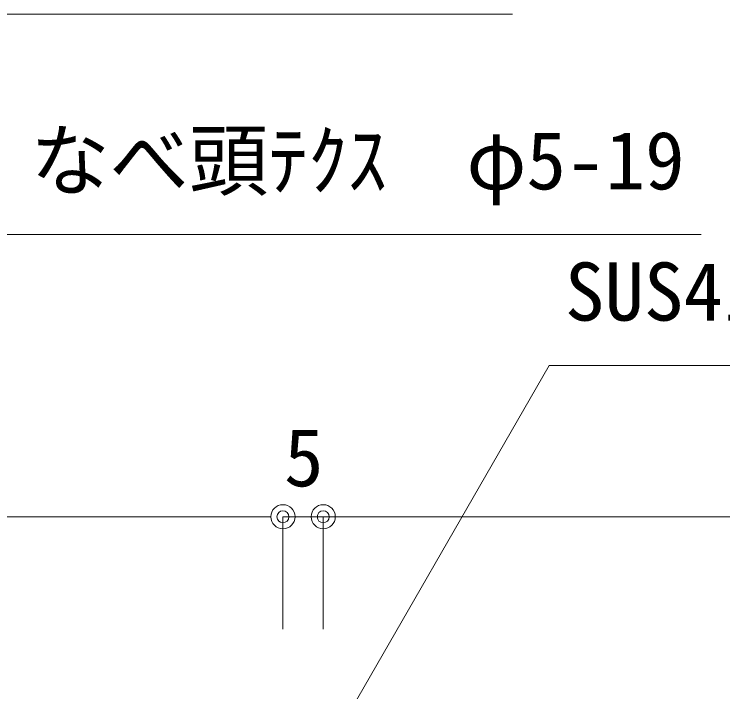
# Model space of a CAD drawing. Units: millimetres on the paper. Extents: x -401 to 401, y -279 to 279.
# Drawn here: x 265.12 to 294.44, y 15.76 to 43.81 of the extents above; entities that cross this region are included whole.
import ezdxf
from ezdxf.enums import TextEntityAlignment as Align

# ---------------------------------------------------------------- set-up
doc = ezdxf.new("R2010")
doc.units = ezdxf.units.MM
for name, color, linetype, lineweight in [('0-8_0-A11-寸法_詳細', 5, 'Continuous', 9), ('0-9_0', 7, 'Continuous', 9), ('0-A_A-B03-文字_書込_小', 7, 'Continuous', 9)]:
    doc.layers.add(name, color=color, linetype=linetype, lineweight=lineweight)
doc.styles.add('ＭＳ ゴシック', font='')
doc.styles.get('ＭＳ ゴシック').set_extended_font_data('MS Gothic')

# ---------------------------------------------------------------- blocks, each defined once
blk = doc.blocks.new('_Dot')
at = {"layer": '0-9_0'}
blk.add_line((-0.5, 0), (-1, 0), dxfattribs=at)
for radius in [0.5, 0.25]:
    blk.add_circle((0, 0), radius, dxfattribs=at)

msp = doc.modelspace()

# ---------------------------------------------------------------- linework, layer by layer
at = {"layer": '0-8_0-A11-寸法_詳細'}
for p, q in [((228.906, 23.009), (275.239, 23.009)), ((275.239, 23.009), (274.239, 23.009)), ((276.239, 18.354), (276.239, 23.009)), ((276.239, 18.354), (276.239, 23.009)), ((276.239, 23.009), (277.906, 23.009)), ((277.906, 18.354), (277.906, 23.009)), ((278.906, 23.009), (279.906, 23.009))]:
    msp.add_line(p, q, dxfattribs=at)
msp.add_lwpolyline([(277.906, 23.009), (322.906, 23.009), (316.975, 24.871)], dxfattribs=at)
at = {"layer": '0-A_A-B03-文字_書込_小'}
for points in [[(231.245, 16.195), (247.139, 43.808), (285.743, 43.808)], [(234.218, 3.735), (252.038, 34.696), (293.541, 34.696)], [(277.506, 12.328), (287.255, 29.266), (328.758, 29.266)]]:
    msp.add_lwpolyline(points, dxfattribs=at)

# ---------------------------------------------------------------- block references
at = {"layer": '0-8_0-A11-寸法_詳細'}
msp.add_blockref('_Dot', (276.239, 23.009), dxfattribs=at)
msp.add_blockref('_Dot', (276.239, 23.009), dxfattribs=at)
at = {"layer": '0-8_0-A11-寸法_詳細', "rotation": 180}
msp.add_blockref('_Dot', (277.906, 23.009), dxfattribs=at)

# ---------------------------------------------------------------- texts
at = {"layer": '0-8_0-A11-寸法_詳細', "style": 'ＭＳ ゴシック'}
msp.add_text('5', height=2.405, dxfattribs=at).set_placement((276.286, 23.546), align=Align.BOTTOM_LEFT)
at = {"layer": '0-A_A-B03-文字_書込_小', "style": 'ＭＳ ゴシック'}
for s, p in [('SUS410\u3000なべ頭ﾃｸｽ\u3000φ5-19', (252.691, 35.835)), ('SUS410\u3000なべ頭ﾃｸｽ\u30003.5-30', (287.907, 30.406))]:
    msp.add_text(s, height=2.405, dxfattribs=at).set_placement(p, align=Align.BOTTOM_LEFT)

doc.saveas('drawing.dxf')
